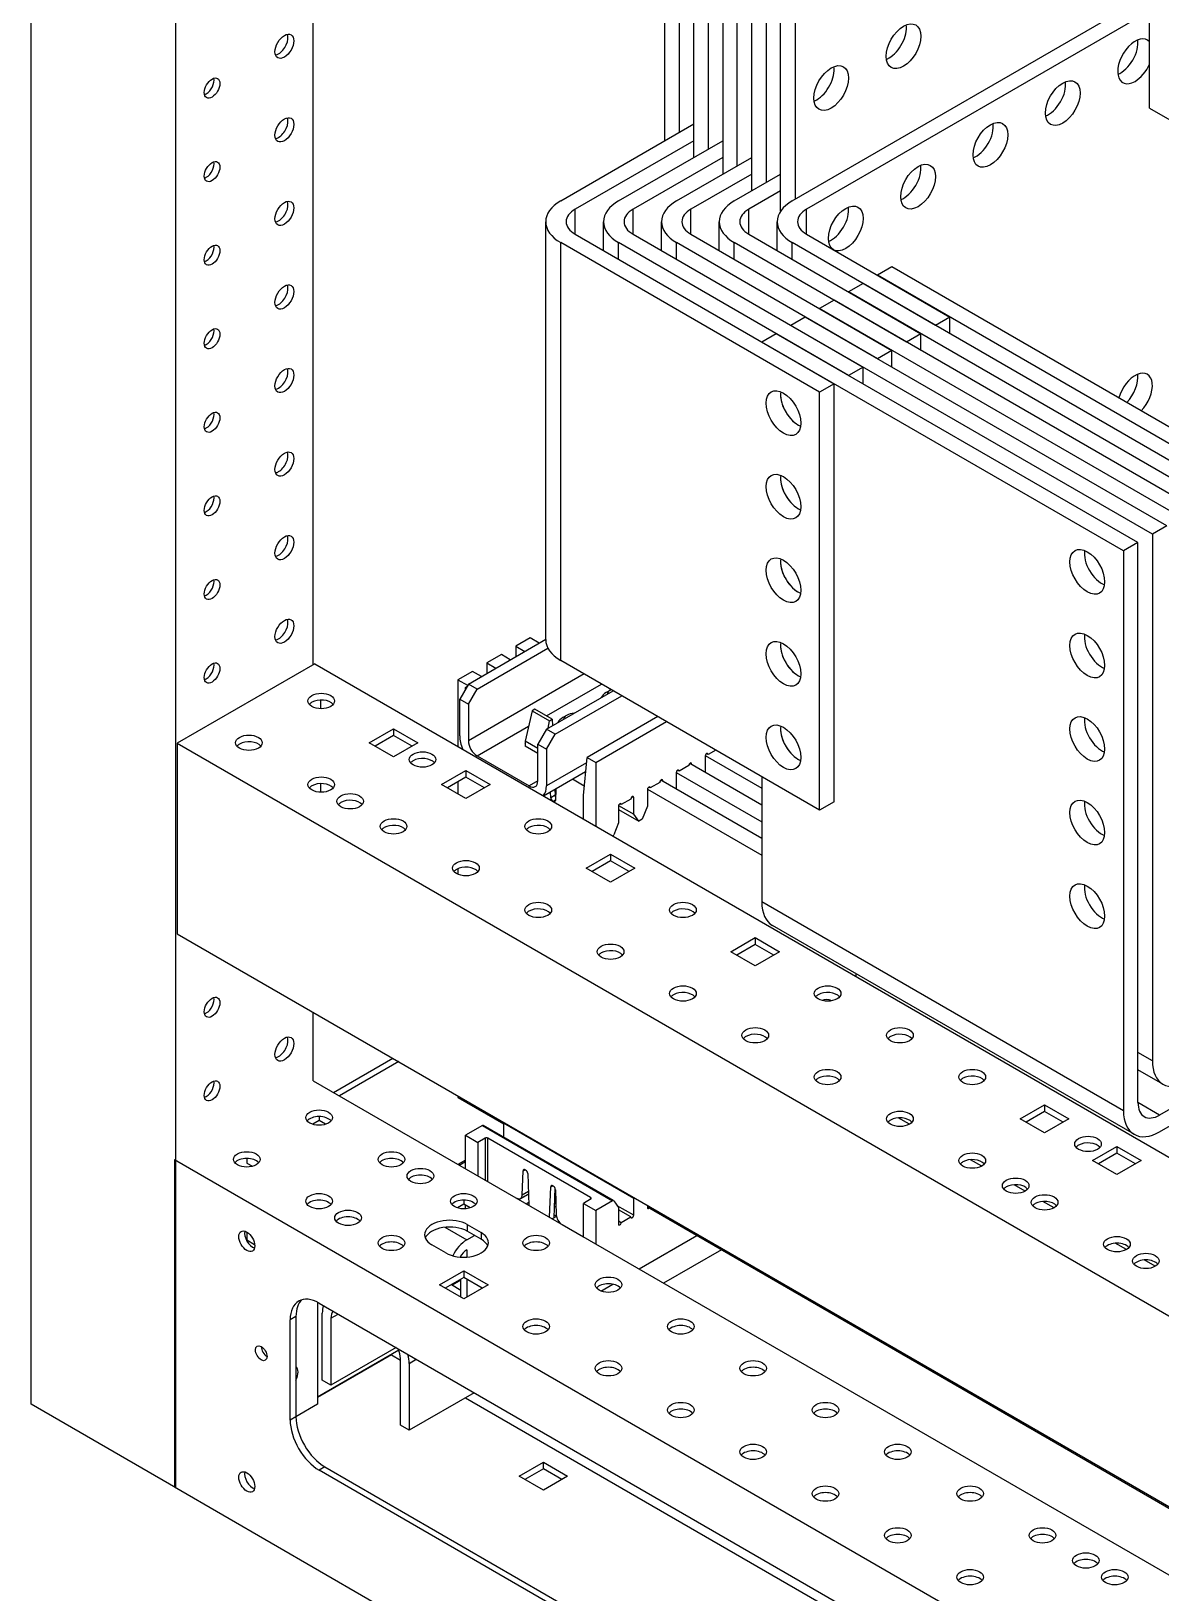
# Model space of a CAD drawing. Header units: millimetres. Extents: x -116965 to 323937, y 291661 to 566926.
# Drawn here: x -23905.9 to -23767.9, y 302026.2 to 302216.9 of the extents above; entities that cross this region are included whole.
import ezdxf

# ---------------------------------------------------------------- set-up
doc = ezdxf.new("R2010")
doc.units = ezdxf.units.MM
doc.layers.add('ALPHA', color=255, linetype='Continuous')

msp = doc.modelspace()

# ---------------------------------------------------------------- linework, layer by layer
at = {"layer": 'ALPHA'}
for p, q in [((-23905.885339, 302049.215819), (-23905.885339, 302518.701353)), ((-23871.413883, 302139.540753), (-23871.413883, 302518.191042)), ((-23888.207669, 302039.009611), (-23888.207669, 302508.495145)), ((-23828.457145, 302203.533671), (-23828.457146, 302241.704885)), ((-23826.689379, 302240.684265), (-23826.689378, 302204.554291)), ((-23824.921611, 302201.492429), (-23824.921612, 302239.663644)), ((-23823.153845, 302238.643023), (-23823.153844, 302202.51305)), ((-23821.386078, 302237.622403), (-23821.386077, 302199.451188)), ((-23819.618311, 302200.471808), (-23819.618311, 302236.601782)), ((-23817.850544, 302197.409946), (-23817.850544, 302235.581161)), ((-23816.082777, 302234.56054), (-23816.082777, 302198.430567)), ((-23814.31501, 302194.928672), (-23814.31501, 302233.53992)), ((-23812.547243, 302232.519299), (-23812.547243, 302196.389326)), ((-23769.236953, 302207.514091), (-23769.236953, 302231.192492)), ((-23812.900796, 302196.185201), (-23769.236953, 302221.394534)), ((-23769.236953, 302219.353292), (-23811.133029, 302195.164581)), ((-23769.236953, 302207.514091), (-23725.042779, 302181.998573)), ((-23841.185067, 302196.185201), (-23824.921611, 302205.574912)), ((-23824.921611, 302203.533671), (-23839.4173, 302195.16458)), ((-23834.114, 302196.185201), (-23821.386078, 302203.533671)), ((-23821.386078, 302201.492429), (-23832.346233, 302195.164581)), ((-23827.042932, 302196.185201), (-23817.850544, 302201.492429)), ((-23817.850544, 302199.451188), (-23825.275165, 302195.164581)), ((-23819.971864, 302196.185201), (-23814.31501, 302199.451188)), ((-23814.31501, 302197.409946), (-23818.204097, 302195.164581)), ((-23843.015649, 302142.602613), (-23843.01565, 302193.633649)), ((-23839.4173, 302192.102718), (-23839.4173, 302195.16458)), ((-23835.944582, 302190.097743), (-23835.944582, 302193.633649)), ((-23832.346233, 302192.102718), (-23832.346233, 302195.164581)), ((-23828.873514, 302190.097743), (-23828.873514, 302193.633649)), ((-23825.275165, 302192.102718), (-23825.275165, 302195.164581)), ((-23821.802447, 302190.097744), (-23821.802447, 302193.633649)), ((-23818.204097, 302192.102718), (-23818.204097, 302195.164581)), ((-23814.731379, 302190.097744), (-23814.731379, 302193.63365)), ((-23811.133029, 302192.102718), (-23811.133029, 302195.164581)), ((-23839.4173, 302192.102718), (-23807.774272, 302173.833607)), ((-23832.346233, 302192.102718), (-23804.238738, 302175.874849)), ((-23825.275165, 302192.102718), (-23800.703204, 302177.91609)), ((-23818.204097, 302192.102718), (-23797.16767, 302179.957332)), ((-23811.133029, 302192.102718), (-23793.632136, 302181.998573)), ((-23809.542039, 302172.812986), (-23841.185067, 302191.082097)), ((-23841.185067, 302140.051062), (-23841.185067, 302191.082097)), ((-23806.006505, 302174.854228), (-23834.114, 302191.082098)), ((-23834.114, 302189.040856), (-23834.114, 302191.082098)), ((-23802.470971, 302176.895469), (-23827.042932, 302191.082098)), ((-23827.042932, 302189.040856), (-23827.042932, 302191.082098)), ((-23798.935437, 302178.936711), (-23819.971864, 302191.082098)), ((-23819.971864, 302189.040856), (-23819.971864, 302191.082098)), ((-23795.399903, 302180.977953), (-23812.900796, 302191.082098)), ((-23812.900796, 302189.040856), (-23812.900796, 302191.082098)), ((-23800.703204, 302188.122298), (-23802.470971, 302187.101677)), ((-23756.50903, 302162.60678), (-23800.703204, 302188.122298)), ((-23804.238738, 302186.081056), (-23806.006505, 302185.060435)), ((-23760.044564, 302160.565538), (-23804.238738, 302186.081056)), ((-23758.276797, 302161.586159), (-23802.470971, 302187.101677)), ((-23807.774272, 302184.039815), (-23809.542039, 302183.019194)), ((-23763.580098, 302158.524296), (-23807.774272, 302184.039815)), ((-23761.812331, 302159.544917), (-23806.006505, 302185.060435)), ((-23765.347865, 302157.503676), (-23809.542039, 302183.019194)), ((-23811.309806, 302181.998573), (-23813.077573, 302180.977952)), ((-23768.883399, 302155.462434), (-23813.077573, 302180.977952)), ((-23767.115632, 302156.483055), (-23811.309806, 302181.998573)), ((-23793.632136, 302181.998573), (-23795.399903, 302180.977953)), ((-23793.632136, 302179.957332), (-23793.632136, 302181.998573)), ((-23814.84534, 302179.957332), (-23816.613107, 302178.936711)), ((-23772.418933, 302153.421193), (-23816.613107, 302178.936711)), ((-23770.651166, 302154.441813), (-23814.84534, 302179.957332)), ((-23797.16767, 302179.957332), (-23798.935437, 302178.936711)), ((-23797.16767, 302177.91609), (-23797.16767, 302179.957332)), ((-23800.703204, 302177.91609), (-23802.470971, 302176.895469)), ((-23800.703204, 302175.874849), (-23800.703204, 302177.91609)), ((-23804.238738, 302175.874849), (-23806.006505, 302174.854228)), ((-23804.238738, 302173.833607), (-23804.238738, 302175.874849)), ((-23807.774272, 302173.833607), (-23809.542039, 302172.812986)), ((-23809.542038, 302121.781951), (-23809.542039, 302172.812986)), ((-23807.774271, 302122.802571), (-23807.774272, 302173.833607)), ((-23767.115632, 302156.483055), (-23768.883399, 302155.462434)), ((-23768.883399, 302155.462434), (-23768.883398, 302091.163329)), ((-23770.651166, 302154.441813), (-23772.418933, 302153.421193)), ((-23770.651165, 302086.060225), (-23770.651166, 302154.441813)), ((-23772.418933, 302153.421193), (-23772.418932, 302085.039605)), ((-23852.467162, 302137.17391), (-23843.015649, 302142.632822)), ((-23844.897379, 302142.806739), (-23846.665146, 302141.786119)), ((-23843.805747, 302142.176485), (-23844.897379, 302142.806739)), ((-23851.4063, 302136.561654), (-23842.7498, 302141.56139)), ((-23848.432913, 302140.765498), (-23850.20068, 302139.744877)), ((-23847.340607, 302140.134855), (-23848.432913, 302140.765498)), ((-23846.665146, 302141.786119), (-23845.573177, 302141.15567)), ((-23846.665146, 302141.786119), (-23846.665146, 302140.524981)), ((-23871.237107, 302139.642815), (-23888.030893, 302129.946918)), ((-23871.237107, 302139.642815), (-23676.075635, 302026.966287)), ((-23851.968447, 302138.724256), (-23853.736214, 302137.703636)), ((-23838.326512, 302138.400674), (-23852.466758, 302130.233689)), ((-23850.875468, 302138.093225), (-23851.968447, 302138.724256)), ((-23850.20068, 302139.744877), (-23849.108038, 302139.11404)), ((-23850.20068, 302139.744877), (-23850.20068, 302138.482962)), ((-23809.542038, 302121.781951), (-23841.185067, 302140.051062)), ((-23853.736214, 302137.703636), (-23852.55503, 302137.021679)), ((-23853.736214, 302137.703636), (-23853.736214, 302129.53867)), ((-23852.467162, 302137.17391), (-23853.52762, 302135.336676)), ((-23852.821658, 302136.765623), (-23852.6434, 302136.868579)), ((-23852.821658, 302136.765623), (-23852.73252, 302136.714179)), ((-23852.821658, 302136.559749), (-23852.821658, 302136.765623)), ((-23851.4063, 302136.561654), (-23852.467162, 302137.17391)), ((-23852.466758, 302134.72442), (-23851.4063, 302136.561654)), ((-23842.921557, 302133.296989), (-23836.205393, 302137.176046)), ((-23842.919403, 302131.663607), (-23834.790035, 302136.358888)), ((-23835.109172, 302136.441084), (-23835.639502, 302136.134898)), ((-23870.53, 302135.221361), (-23870.53, 302134.164247)), ((-23853.52762, 302135.336676), (-23852.466758, 302134.72442)), ((-23853.52762, 302130.845945), (-23853.52762, 302135.336676)), ((-23852.466758, 302134.72442), (-23852.466758, 302130.233689)), ((-23841.858541, 302131.051352), (-23833.729375, 302135.746516)), ((-23844.688853, 302133.908779), (-23845.523436, 302130.18564)), ((-23844.335367, 302134.112942), (-23844.688853, 302133.908779)), ((-23844.688853, 302133.908779), (-23842.567129, 302132.684267)), ((-23842.213642, 302132.88843), (-23844.335367, 302134.112942)), ((-23842.70103, 302131.789733), (-23842.567129, 302132.684267)), ((-23842.567129, 302132.684267), (-23842.213642, 302132.88843)), ((-23842.213642, 302132.88843), (-23842.184149, 302132.088268)), ((-23840.411463, 302133.378639), (-23840.941793, 302133.072453)), ((-23829.310496, 302133.195275), (-23837.969588, 302128.194041)), ((-23836.908726, 302127.581785), (-23828.249836, 302132.582902)), ((-23864.572625, 302129.997949), (-23861.602777, 302131.712592)), ((-23861.602777, 302130.896095), (-23863.865518, 302129.589701)), ((-23861.602777, 302131.712592), (-23861.602777, 302130.896095)), ((-23861.602777, 302131.712592), (-23858.632928, 302129.997949)), ((-23859.340035, 302129.589701), (-23861.602777, 302130.896095)), ((-23851.405896, 302128.396688), (-23845.109227, 302132.033456)), ((-23842.919403, 302131.663607), (-23843.979861, 302129.826374)), ((-23841.858541, 302131.051352), (-23842.919403, 302131.663607)), ((-23842.918999, 302129.214118), (-23841.858541, 302131.051352)), ((-23888.030893, 302129.946918), (-23888.030893, 302106.676766)), ((-23888.030893, 302129.946918), (-23676.075635, 302007.574493)), ((-23861.602777, 302128.283306), (-23864.572625, 302129.997949)), ((-23858.632928, 302129.997949), (-23861.602777, 302128.283306)), ((-23845.57277, 302129.928261), (-23845.532448, 302129.95155)), ((-23845.534201, 302129.906001), (-23845.57277, 302129.928261)), ((-23845.523436, 302130.18564), (-23845.546498, 302129.586577)), ((-23843.979861, 302128.682423), (-23845.546498, 302129.586577)), ((-23843.979861, 302129.294796), (-23845.523436, 302130.18564)), ((-23843.979861, 302129.826374), (-23842.918999, 302129.214118)), ((-23843.979861, 302125.335642), (-23843.979861, 302129.826374)), ((-23842.918999, 302129.214118), (-23842.918999, 302124.723387)), ((-23822.240573, 302129.113453), (-23823.175793, 302128.573298)), ((-23851.405896, 302128.396688), (-23845.040723, 302124.723153)), ((-23838.031852, 302127.546057), (-23842.918999, 302124.723387)), ((-23838.415592, 302123.552464), (-23837.969588, 302128.194041)), ((-23837.969588, 302128.194041), (-23836.908726, 302127.581785)), ((-23836.908726, 302127.581785), (-23836.908726, 302119.823315)), ((-23825.544149, 302127.205405), (-23826.710653, 302126.531667)), ((-23816.613106, 302122.394324), (-23825.415326, 302127.476288)), ((-23825.36744, 302127.511592), (-23825.190663, 302127.409568)), ((-23825.190663, 302127.346579), (-23825.190663, 302127.409568)), ((-23823.529279, 302128.369135), (-23823.529279, 302126.387378)), ((-23823.523311, 302128.425174), (-23816.613106, 302124.435565)), ((-23823.175793, 302128.573298), (-23823.352569, 302128.675321)), ((-23870.53, 302125.015154), (-23870.53, 302123.95804)), ((-23855.73379, 302124.894846), (-23852.763942, 302126.609488)), ((-23852.763942, 302123.180203), (-23855.73379, 302124.894846)), ((-23852.763942, 302125.792992), (-23855.026684, 302124.486597)), ((-23853.736214, 302125.23165), (-23853.736214, 302123.741544)), ((-23852.763942, 302126.609488), (-23852.763942, 302125.792992)), ((-23852.763942, 302126.609488), (-23849.794093, 302124.894846)), ((-23850.5012, 302124.486597), (-23852.763942, 302125.792992)), ((-23849.794093, 302124.894846), (-23852.763942, 302123.180203)), ((-23843.979861, 302125.335876), (-23845.040723, 302124.723153)), ((-23843.278819, 302123.50109), (-23838.13506, 302126.471972)), ((-23838.310339, 302124.716231), (-23839.743182, 302125.543169)), ((-23829.07901, 302125.163775), (-23830.245514, 302124.490037)), ((-23816.613106, 302118.311841), (-23828.950187, 302125.434658)), ((-23828.9023, 302125.469962), (-23828.725524, 302125.367938)), ((-23828.725524, 302125.304948), (-23828.725524, 302125.367938)), ((-23827.064139, 302126.327504), (-23827.064139, 302124.345748)), ((-23827.058172, 302126.383544), (-23816.613106, 302120.353082)), ((-23826.710653, 302126.531667), (-23826.88743, 302126.633691)), ((-23816.613106, 302125.864433), (-23816.613106, 302110.555123)), ((-23842.401281, 302123.287642), (-23842.427277, 302123.992915)), ((-23841.871052, 302123.593886), (-23842.401281, 302123.287642)), ((-23842.136316, 302122.841836), (-23841.820499, 302123.024242)), ((-23841.897048, 302124.29916), (-23841.871052, 302123.593886)), ((-23841.88308, 302123.920197), (-23841.794491, 302123.86907)), ((-23841.779154, 302124.367252), (-23841.822592, 302122.956277)), ((-23838.41515, 302123.552209), (-23838.415592, 302123.552464)), ((-23838.41515, 302120.69305), (-23838.41515, 302123.552209)), ((-23838.303381, 302124.72025), (-23838.310339, 302124.716231)), ((-23832.61387, 302123.122145), (-23833.780374, 302122.448407)), ((-23832.437161, 302123.428331), (-23832.260384, 302123.326308)), ((-23832.260384, 302121.285067), (-23832.260384, 302123.326308)), ((-23830.599, 302124.285874), (-23830.599, 302122.244633)), ((-23830.593033, 302124.341914), (-23816.613106, 302116.270599)), ((-23830.245514, 302124.490037), (-23830.42229, 302124.592061)), ((-23842.087646, 302122.813747), (-23842.136316, 302122.841836)), ((-23841.822261, 302122.967025), (-23842.087646, 302122.813747)), ((-23834.13386, 302122.244244), (-23834.13386, 302120.203003)), ((-23834.13386, 302121.848534), (-23831.648128, 302120.413943)), ((-23834.112463, 302122.353958), (-23832.260384, 302121.285067)), ((-23833.780374, 302122.448407), (-23833.957151, 302122.55043)), ((-23831.648128, 302120.413943), (-23832.260384, 302121.285067)), ((-23830.599, 302122.244633), (-23831.211256, 302120.666267)), ((-23807.774271, 302122.802571), (-23809.542038, 302121.781951)), ((-23834.13386, 302120.203003), (-23834.695095, 302118.756168)), ((-23831.211256, 302120.666267), (-23831.648128, 302120.413943)), ((-23838.056121, 302114.688638), (-23835.086272, 302116.403281)), ((-23835.086272, 302115.586784), (-23837.349014, 302114.28039)), ((-23835.086272, 302116.403281), (-23835.086272, 302115.586784)), ((-23835.086272, 302116.403281), (-23832.116424, 302114.688638)), ((-23832.823531, 302114.28039), (-23835.086272, 302115.586784)), ((-23853.736214, 302114.623876), (-23853.736214, 302113.936904)), ((-23835.086272, 302112.973995), (-23838.056121, 302114.688638)), ((-23832.116424, 302114.688638), (-23835.086272, 302112.973995)), ((-23772.418932, 302085.039605), (-23816.613106, 302110.555123)), ((-23888.030893, 302106.676766), (-23676.075635, 301984.30434)), ((-23820.378451, 302104.482431), (-23817.408603, 302106.197074)), ((-23817.408603, 302106.197074), (-23817.408603, 302105.380577)), ((-23817.408603, 302106.197074), (-23814.438754, 302104.482431)), ((-23771.124515, 302082.178498), (-23815.318688, 302107.694016)), ((-23817.408603, 302102.767788), (-23820.378451, 302104.482431)), ((-23817.408603, 302105.380577), (-23819.671345, 302104.074183)), ((-23815.145861, 302104.074183), (-23817.408603, 302105.380577)), ((-23814.438754, 302104.482431), (-23817.408603, 302102.767788)), ((-23805.12262, 302101.807313), (-23805.12262, 302101.471599)), ((-23871.413883, 302088.713841), (-23871.413883, 302097.082931)), ((-23868.93901, 302087.284972), (-23861.691165, 302091.469517)), ((-23860.984058, 302091.061268), (-23868.231903, 302086.876723)), ((-23768.883398, 302091.163329), (-23770.651165, 302092.18395)), ((-23871.413883, 302088.713841), (-23676.075635, 301975.935251)), ((-23767.588981, 302088.302222), (-23770.651165, 302090.070175)), ((-23853.736214, 302086.876723), (-23853.736214, 302086.672599)), ((-23763.580097, 302087.080846), (-23767.999515, 302084.529294)), ((-23853.736214, 302086.672599), (-23848.173316, 302083.460859)), ((-23785.023112, 302084.070016), (-23782.053264, 302085.784659)), ((-23782.053264, 302084.968163), (-23784.316006, 302083.661768)), ((-23782.053264, 302085.784659), (-23782.053264, 302084.968163)), ((-23782.053264, 302085.784659), (-23779.083415, 302084.070016)), ((-23779.790522, 302083.661768), (-23782.053264, 302084.968163)), ((-23767.999515, 302084.529294), (-23770.651165, 302086.060225)), ((-23767.999515, 302082.488053), (-23763.580097, 302085.039605)), ((-23870.706777, 302083.855686), (-23871.49269, 302083.401939)), ((-23870.706777, 302084.344807), (-23870.706777, 302083.855686)), ((-23869.920863, 302083.401939), (-23870.706777, 302083.855686)), ((-23869.99967, 302083.378396), (-23869.99967, 302083.447438)), ((-23850.761091, 302083.250474), (-23852.821658, 302082.060352)), ((-23850.761091, 302083.250474), (-23834.848159, 302074.066637)), ((-23834.723194, 302074.07904), (-23850.636127, 302083.262877)), ((-23848.127478, 302083.638519), (-23848.173316, 302083.52035)), ((-23832.260384, 302074.336513), (-23848.173316, 302083.52035)), ((-23848.173316, 302083.52035), (-23848.173316, 302081.841514)), ((-23798.581885, 302083.406613), (-23799.929537, 302084.184681)), ((-23782.053264, 302082.355374), (-23785.023112, 302084.070016)), ((-23779.083415, 302084.070016), (-23782.053264, 302082.355374)), ((-23852.821658, 302077.979614), (-23852.821658, 302082.060352)), ((-23852.821658, 302082.060352), (-23851.315234, 302081.190948)), ((-23850.431519, 302081.701356), (-23851.315234, 302081.190948)), ((-23851.315234, 302081.190948), (-23851.315234, 302077.10988)), ((-23850.431519, 302081.701356), (-23850.431519, 302076.599667)), ((-23837.531502, 302074.460449), (-23850.077965, 302081.701395)), ((-23850.077965, 302076.395543), (-23850.077965, 302081.701395)), ((-23888.384446, 302079.120006), (-23888.384446, 302039.111673)), ((-23888.384446, 302079.120006), (-23676.252412, 301956.645519)), ((-23879.545611, 302079.241704), (-23879.545611, 302078.670933)), ((-23776.184278, 302078.966913), (-23773.214429, 302080.681556)), ((-23773.214429, 302079.865059), (-23775.477171, 302078.558665)), ((-23773.214429, 302080.681556), (-23773.214429, 302079.865059)), ((-23773.214429, 302080.681556), (-23770.244581, 302078.966913)), ((-23770.951687, 302078.558665), (-23773.214429, 302079.865059)), ((-23879.545611, 302078.670933), (-23878.853288, 302078.27122)), ((-23852.821658, 302079.035653), (-23853.736214, 302078.507634)), ((-23853.594792, 302078.425984), (-23852.821658, 302078.872353)), ((-23852.821658, 302078.055857), (-23852.887686, 302078.017736)), ((-23845.877589, 302074.758003), (-23845.786876, 302077.704631)), ((-23845.786876, 302077.704631), (-23845.531128, 302077.852343)), ((-23845.521822, 302077.847161), (-23845.473152, 302077.819072)), ((-23845.208186, 302077.373266), (-23845.065479, 302073.501582)), ((-23789.74305, 302078.303509), (-23791.090703, 302079.081577)), ((-23773.214429, 302077.25227), (-23776.184278, 302078.966913)), ((-23770.244581, 302078.966913), (-23773.214429, 302077.25227)), ((-23842.54401, 302072.045811), (-23842.401281, 302075.753316)), ((-23842.401281, 302075.753316), (-23842.147887, 302075.899669)), ((-23842.136316, 302075.893283), (-23842.087646, 302075.865194)), ((-23841.887067, 302075.643566), (-23842.028798, 302071.961954)), ((-23841.822592, 302075.416722), (-23841.731879, 302072.365388)), ((-23784.439749, 302075.241647), (-23785.787402, 302076.019715)), ((-23853.029107, 302073.649479), (-23853.815021, 302073.195731)), ((-23853.029107, 302074.1386), (-23853.029107, 302073.649479)), ((-23852.243193, 302073.195731), (-23853.029107, 302073.649479)), ((-23852.821658, 302073.086385), (-23852.821658, 302073.529708)), ((-23846.279611, 302074.202562), (-23845.116086, 302074.874578)), ((-23845.116559, 302074.887391), (-23846.084257, 302074.328478)), ((-23845.127753, 302075.191086), (-23845.877589, 302074.758003)), ((-23845.395727, 302073.692251), (-23845.079244, 302073.875042)), ((-23841.759548, 302073.296114), (-23841.972701, 302073.419131)), ((-23841.76978, 302073.640269), (-23841.959962, 302073.750029)), ((-23837.531435, 302074.256325), (-23838.41515, 302073.745918)), ((-23838.41515, 302073.745918), (-23836.908726, 302072.876515)), ((-23838.41515, 302069.662013), (-23838.41515, 302073.745918)), ((-23837.531502, 302074.460449), (-23837.531502, 302074.256286)), ((-23834.848159, 302074.066637), (-23836.908726, 302072.876515)), ((-23834.695095, 302074.05298), (-23834.13386, 302073.254449)), ((-23832.260384, 302072.295272), (-23834.278197, 302073.459813)), ((-23832.260384, 302074.336513), (-23832.215655, 302074.451823)), ((-23832.260384, 302072.295272), (-23832.260384, 302074.336513)), ((-23830.599, 302073.518447), (-23830.599, 302073.254838)), ((-23780.904215, 302073.200406), (-23782.251868, 302073.978473)), ((-23841.704088, 302072.149497), (-23842.213746, 302071.855134)), ((-23841.709773, 302072.176652), (-23842.013779, 302072.352102)), ((-23836.908726, 302072.876515), (-23836.908726, 302068.792279)), ((-23834.13386, 302073.254449), (-23834.13386, 302071.213208)), ((-23832.61387, 302072.091109), (-23834.13386, 302072.968341)), ((-23834.13386, 302071.621378), (-23833.780374, 302071.417371)), ((-23833.780374, 302071.417371), (-23832.61387, 302072.091109)), ((-23830.599, 302073.314323), (-23749.173508, 302026.303293)), ((-23879.545611, 302070.240606), (-23879.545611, 302069.281222)), ((-23855.350038, 302070.825336), (-23852.675554, 302069.281222)), ((-23852.675554, 302069.281222), (-23851.720959, 302069.832357)), ((-23852.604843, 302071.159164), (-23852.604843, 302070.342668)), ((-23852.604843, 302071.159164), (-23850.907787, 302070.179368)), ((-23850.907787, 302069.362872), (-23852.604843, 302070.342668)), ((-23850.907787, 302070.179368), (-23850.907787, 302069.362872)), ((-23841.281336, 302071.372851), (-23841.329863, 302071.344824)), ((-23841.025068, 302071.169465), (-23838.41515, 302069.663202)), ((-23831.607953, 302065.731876), (-23824.538231, 302069.815136)), ((-23879.545611, 302069.281222), (-23878.58368, 302068.725851)), ((-23855.221138, 302067.689054), (-23856.918194, 302068.66885)), ((-23852.675563, 302068.056472), (-23852.675554, 302068.056477)), ((-23852.675554, 302068.056477), (-23852.675554, 302067.187667)), ((-23821.534105, 302068.080703), (-23828.603826, 302063.997443)), ((-23772.06538, 302068.097302), (-23773.413033, 302068.87537)), ((-23853.38266, 302067.182902), (-23853.38266, 302067.336365)), ((-23768.529847, 302066.056061), (-23769.877499, 302066.834128)), ((-23855.998955, 302063.810695), (-23853.029107, 302065.525338)), ((-23853.029107, 302064.708841), (-23855.291849, 302063.402447)), ((-23853.38266, 302064.383487), (-23854.444196, 302063.770376)), ((-23853.38266, 302062.300176), (-23853.38266, 302064.504717)), ((-23853.029107, 302065.525338), (-23853.029107, 302064.708841)), ((-23853.029107, 302065.525338), (-23850.059259, 302063.810695)), ((-23850.766365, 302063.402447), (-23853.029107, 302064.708841)), ((-23852.675554, 302064.504717), (-23852.675554, 302062.300176)), ((-23836.272509, 302063.037767), (-23834.814721, 302063.879742)), ((-23853.029107, 302062.096052), (-23855.998955, 302063.810695)), ((-23854.549387, 302063.831107), (-23853.38266, 302063.157498)), ((-23850.059259, 302063.810695), (-23853.029107, 302062.096052)), ((-23870.883553, 302061.662285), (-23870.883553, 302049.215819)), ((-23870.706777, 302061.565329), (-23792.925031, 302016.658017)), ((-23870.318208, 302052.15424), (-23870.318208, 302060.319206)), ((-23869.257346, 302059.70695), (-23868.372826, 302060.217822)), ((-23873.535204, 302059.932336), (-23874.24231, 302059.524088)), ((-23874.24231, 302047.276639), (-23874.24231, 302059.524088)), ((-23873.535204, 302059.932336), (-23873.535204, 302047.684888)), ((-23869.257346, 302059.70695), (-23869.257346, 302051.541985)), ((-23860.949855, 302055.808363), (-23870.883553, 302050.07314)), ((-23861.867942, 302055.237481), (-23870.883553, 302050.032315)), ((-23861.303105, 302056.136117), (-23869.257346, 302051.541985)), ((-23861.867942, 302055.237481), (-23860.770448, 302054.603843)), ((-23860.770448, 302046.643938), (-23860.770448, 302054.808904)), ((-23859.709586, 302054.196648), (-23858.826884, 302054.70647)), ((-23859.709586, 302054.196648), (-23859.709586, 302046.031682)), ((-23869.257346, 302051.541985), (-23870.318208, 302052.15424)), ((-23851.757163, 302050.624765), (-23859.709586, 302046.031682)), ((-23888.207669, 302039.009611), (-23905.885339, 302049.215819)), ((-23870.883553, 302049.215819), (-23873.535204, 302047.684888)), ((-23852.817621, 302050.012276), (-23790.400154, 302013.975535)), ((-23873.535204, 302047.684888), (-23874.24231, 302047.276639)), ((-23859.709586, 302046.031682), (-23860.770448, 302046.643938)), ((-23869.99967, 302041.561163), (-23870.706777, 302041.152915)), ((-23792.925031, 301996.245603), (-23870.706777, 302041.152915)), ((-23869.99967, 302041.561163), (-23792.217924, 301996.653851)), ((-23846.276237, 302040.43848), (-23843.306389, 302042.153123)), ((-23843.306389, 302041.336627), (-23845.56913, 302040.030232)), ((-23843.306389, 302042.153123), (-23840.33654, 302040.43848)), ((-23843.306389, 302041.336627), (-23843.306389, 302042.153123)), ((-23841.043647, 302040.030232), (-23843.306389, 302041.336627)), ((-23888.384446, 302039.111673), (-23676.252412, 301916.637186)), ((-23843.306389, 302038.723838), (-23846.276237, 302040.43848)), ((-23840.33654, 302040.43848), (-23843.306389, 302038.723838))]:
    msp.add_line(p, q, dxfattribs=at)
for centre, major_axis, ratio, start_param, end_param in [((-23874.949417, 302215.066687), (0.8125, 1.407291), 0.5773502692, 2.3561944902, 8.6393797974), ((-23875.656524, 302215.474935), (0.8125, 1.407291), 0.5773502692, 3.926990817, 5.8329886172), ((-23799.288991, 302215.066685), (1.5, 2.598076), 0.5773502692, 2.3561944902, 8.6393797974), ((-23801.056758, 302216.087306), (1.5, 2.598076), 0.5773502692, 3.9269908319, 5.6530480611), ((-23771.004719, 302213.229568), (1.5, 2.598076), 0.5773502692, 6.0834733042, 10.2101761391), ((-23772.772486, 302214.250189), (1.5, 2.598076), 0.5773502692, 3.7717298997, 5.6530480611), ((-23772.772486, 302214.250189), (1.5, 2.598076), 0.5773502692, 3.7717298997, 5.6530480611), ((-23875.656524, 302215.474935), (0.8125, 1.407291), 0.5773502692, 3.5917893435, 3.926990817), ((-23808.127825, 302209.963581), (1.5, 2.598076), 0.5773502692, 2.3561944902, 8.6393797974), ((-23801.056758, 302216.087306), (1.5, 2.598076), 0.5773502692, 3.7717298997, 3.9269908319), ((-23771.004719, 302213.229568), (1.5, 2.598076), 0.5773502692, 3.9269908319, 4.9121010132), ((-23883.788252, 302209.963583), (0.675, 1.169134), 0.5773502692, 2.3561944902, 8.6393797974), ((-23884.495359, 302210.371831), (0.675, 1.169134), 0.5773502692, 3.926990817, 5.7318997087), ((-23809.895592, 302210.984202), (1.5, 2.598076), 0.5773502692, 3.9269908319, 5.6530480611), ((-23779.843554, 302208.126464), (1.5, 2.598076), 0.5773502692, 2.3561944902, 8.6393797974), ((-23781.611321, 302209.147085), (1.5, 2.598076), 0.5773502692, 3.7717298997, 5.6530480611), ((-23781.611321, 302209.147085), (1.5, 2.598076), 0.5773502692, 3.7717298997, 5.6530480611), ((-23884.495359, 302210.371831), (0.675, 1.169134), 0.5773502692, 3.692878252, 3.926990817), ((-23809.895592, 302210.984202), (1.5, 2.598076), 0.5773502692, 3.7717298997, 3.9269908319), ((-23874.949417, 302204.860479), (0.8125, 1.407291), 0.5773502692, 2.3561944902, 8.6393797974), ((-23875.656524, 302205.268728), (0.8125, 1.407291), 0.5773502692, 3.926990817, 5.8329886172), ((-23788.682389, 302203.023361), (1.5, 2.598076), 0.5773502692, 2.3561944902, 8.6393797974), ((-23790.450156, 302204.043981), (1.5, 2.598076), 0.5773502692, 3.7717298997, 5.6530480611), ((-23790.450156, 302204.043981), (1.5, 2.598076), 0.5773502692, 3.7717298997, 5.6530480611), ((-23875.656524, 302205.268728), (0.8125, 1.407291), 0.5773502692, 3.5917893435, 3.926990817), ((-23883.788252, 302199.757376), (0.675, 1.169134), 0.5773502692, 2.3561944902, 8.6393797974), ((-23884.495359, 302200.165624), (0.675, 1.169134), 0.5773502692, 3.926990817, 5.7318997087), ((-23797.521224, 302197.920257), (1.5, 2.598076), 0.5773502692, 2.3561944902, 8.6393797974), ((-23799.288991, 302198.940878), (1.5, 2.598076), 0.5773502692, 3.7717298997, 5.6530480611), ((-23799.288991, 302198.940878), (1.5, 2.598076), 0.5773502692, 3.7717298997, 5.6530480611), ((-23884.495359, 302200.165624), (0.675, 1.169134), 0.5773502692, 3.692878252, 3.926990817), ((-23874.949417, 302194.654272), (0.8125, 1.407291), 0.5773502692, 2.3561944902, 8.6393797974), ((-23875.656524, 302195.06252), (0.8125, 1.407291), 0.5773502692, 3.926990817, 5.8329886172), ((-23836.76565, 302193.633649), (-6.25, 0), 0.5773502778, 5.4977871363, 7.0685834631), ((-23829.694582, 302193.633649), (-6.25, 0), 0.5773502778, 5.4977871363, 7.0685834631), ((-23822.623514, 302193.633649), (-6.25, 0), 0.5773502778, 5.4977871363, 7.0685834631), ((-23815.552447, 302193.63365), (-6.25, 0), 0.5773502778, 5.4977871363, 7.0685834631), ((-23808.481379, 302193.63365), (-6.25, 0), 0.5773502778, 5.4977871363, 7.0685834631), ((-23806.360058, 302192.817153), (1.5, 2.598076), 0.5773502692, 2.3561944902, 8.6393797974), ((-23875.656524, 302195.06252), (0.8125, 1.407291), 0.5773502692, 3.5917893435, 3.926990817), ((-23836.76565, 302193.633649), (-3.75, 0), 0.5773502778, 5.4977871363, 7.0685834631), ((-23829.694582, 302193.633649), (-3.75, 0), 0.5773502778, 5.4977871363, 7.0685834631), ((-23822.623514, 302193.633649), (-3.75, 0), 0.5773502778, 5.4977871363, 7.0685834631), ((-23815.552447, 302193.63365), (-3.75, 0), 0.5773502778, 5.4977871363, 7.0685834631), ((-23808.481379, 302193.63365), (-3.75, 0), 0.5773502778, 5.4977871363, 7.0685834631), ((-23808.127825, 302193.837774), (1.5, 2.598076), 0.5773502692, 3.7717298997, 5.6530480611), ((-23808.127825, 302193.837774), (1.5, 2.598076), 0.5773502692, 3.7717298997, 5.6530480611), ((-23883.788252, 302189.551169), (0.675, 1.169134), 0.5773502692, 2.3561944902, 8.6393797974), ((-23884.495359, 302189.959417), (0.675, 1.169134), 0.5773502692, 3.926990817, 5.7318997087), ((-23884.495359, 302189.959417), (0.675, 1.169134), 0.5773502692, 3.692878252, 3.926990817), ((-23874.949417, 302184.448065), (0.8125, 1.407291), 0.5773502692, 2.3561944902, 8.6393797974), ((-23875.656524, 302184.856313), (0.8125, 1.407291), 0.5773502692, 3.926990817, 5.8329886172), ((-23875.656524, 302184.856313), (0.8125, 1.407291), 0.5773502692, 3.5917893435, 3.926990817), ((-23883.788252, 302179.344961), (0.675, 1.169134), 0.5773502692, 2.3561944902, 8.6393797974), ((-23884.495359, 302179.75321), (0.675, 1.169134), 0.5773502692, 3.926990817, 5.7318997087), ((-23884.495359, 302179.75321), (0.675, 1.169134), 0.5773502692, 3.692878252, 3.926990817), ((-23874.949417, 302174.241858), (0.8125, 1.407291), 0.5773502692, 2.3561944902, 8.6393797974), ((-23875.656524, 302174.650106), (0.8125, 1.407291), 0.5773502692, 3.926990817, 5.8329886172), ((-23771.004719, 302172.40474), (1.5, 2.598076), 0.5773502692, 4.2872149137, 8.2791557006), ((-23772.772486, 302173.42536), (1.5, 2.598076), 0.5773502692, 4.2872149137, 5.6530480611), ((-23875.656524, 302174.650106), (0.8125, 1.407291), 0.5773502692, 3.5917893435, 3.926990817), ((-23813.961456, 302170.261435), (-1.5, 2.598076), 0.5773502606, 0.7853981559, 7.0685834631), ((-23812.193689, 302171.282055), (-1.5, 2.598076), 0.5773502606, 0.6301372624, 2.5114553912), ((-23812.193689, 302171.282055), (-1.5, 2.598076), 0.5773502606, 0.6301372624, 2.3561944827), ((-23883.788252, 302169.138754), (0.675, 1.169134), 0.5773502692, 2.3561944902, 8.6393797974), ((-23884.495359, 302169.547002), (0.675, 1.169134), 0.5773502692, 3.926990817, 5.7318997087), ((-23812.193689, 302171.282055), (-1.5, 2.598076), 0.5773502606, 2.3561944827, 2.5114553912), ((-23884.495359, 302169.547002), (0.675, 1.169134), 0.5773502692, 3.692878252, 3.926990817), ((-23874.949417, 302164.03565), (0.8125, 1.407291), 0.5773502692, 2.3561944902, 8.6393797974), ((-23875.656524, 302164.443899), (0.8125, 1.407291), 0.5773502692, 3.926990817, 5.8329886172), ((-23875.656524, 302164.443899), (0.8125, 1.407291), 0.5773502692, 3.5917893435, 3.926990817), ((-23813.961456, 302160.055228), (-1.5, 2.598076), 0.5773502606, 0.7853981559, 7.0685834631), ((-23812.193689, 302161.075848), (-1.5, 2.598076), 0.5773502606, 0.6301372624, 2.5114553912), ((-23812.193689, 302161.075848), (-1.5, 2.598076), 0.5773502606, 0.6301372624, 2.3561944827), ((-23883.788252, 302158.932547), (0.675, 1.169134), 0.5773502692, 2.3561944902, 8.6393797974), ((-23884.495359, 302159.340795), (0.675, 1.169134), 0.5773502692, 3.926990817, 5.7318997087), ((-23884.495359, 302159.340795), (0.675, 1.169134), 0.5773502692, 3.692878252, 3.926990817), ((-23812.193689, 302161.075848), (-1.5, 2.598076), 0.5773502606, 2.3561944827, 2.5114553912), ((-23874.949417, 302153.829443), (0.8125, 1.407291), 0.5773502692, 2.3561944902, 8.6393797974), ((-23875.656524, 302154.237691), (0.8125, 1.407291), 0.5773502692, 3.926990817, 5.8329886172), ((-23776.83835, 302150.869641), (-1.5, 2.598076), 0.5773502606, 0.7853981559, 7.0685834631), ((-23875.656524, 302154.237691), (0.8125, 1.407291), 0.5773502692, 3.5917893435, 3.926990817), ((-23813.961456, 302149.84902), (-1.5, 2.598076), 0.5773502606, 0.7853981559, 7.0685834631), ((-23812.193689, 302150.869641), (-1.5, 2.598076), 0.5773502606, 0.6301372624, 2.5114553912), ((-23812.193689, 302150.869641), (-1.5, 2.598076), 0.5773502606, 0.6301372624, 2.3561944827), ((-23775.070583, 302151.890262), (-1.5, 2.598076), 0.5773502606, 0.6301372624, 2.5114553912), ((-23883.788252, 302148.726339), (0.675, 1.169134), 0.5773502692, 2.3561944902, 8.6393797974), ((-23884.495359, 302149.134588), (0.675, 1.169134), 0.5773502692, 3.926990817, 5.7318997087), ((-23884.495359, 302149.134588), (0.675, 1.169134), 0.5773502692, 3.692878252, 3.926990817), ((-23812.193689, 302150.869641), (-1.5, 2.598076), 0.5773502606, 2.3561944827, 2.5114553912), ((-23874.949417, 302143.623236), (0.8125, 1.407291), 0.5773502692, 2.3561944902, 8.6393797974), ((-23875.656524, 302144.031484), (0.8125, 1.407291), 0.5773502692, 3.926990817, 5.8329886172), ((-23875.656524, 302144.031484), (0.8125, 1.407291), 0.5773502692, 3.5917893435, 3.926990817), ((-23836.765649, 302142.602613), (-6.25, 0), 0.5773502778, 0, 0.7853981559), ((-23813.961456, 302139.642813), (-1.5, 2.598076), 0.5773502606, 0.7853981559, 7.0685834631), ((-23812.193689, 302140.663434), (-1.5, 2.598076), 0.5773502606, 0.6301372624, 2.5114553912), ((-23812.193689, 302140.663434), (-1.5, 2.598076), 0.5773502606, 0.6301372624, 2.3561944827), ((-23776.83835, 302140.663434), (-1.5, 2.598076), 0.5773502606, 0.7853981559, 7.0685834631), ((-23775.070583, 302141.684054), (-1.5, 2.598076), 0.5773502606, 0.6301372624, 2.5114553912), ((-23883.788252, 302138.520132), (0.675, 1.169134), 0.5773502692, 2.3561944902, 8.6393797974), ((-23884.495359, 302138.92838), (0.675, 1.169134), 0.5773502692, 3.926990817, 5.7318997087), ((-23884.495359, 302138.92838), (0.675, 1.169134), 0.5773502692, 3.692878252, 3.926990817), ((-23834.083867, 302135.849124), (-1.45, 0), 0.5773502692, 5.4114765837, 6.1821755905), ((-23812.193689, 302140.663434), (-1.5, 2.598076), 0.5773502606, 2.3561944827, 2.5114553912), ((-23870.441611, 302135.101053), (-1.625, 0), 0.5773502692, 2.3561944902, 8.6393797974), ((-23870.441611, 302134.284556), (-1.625, 0), 0.5773502692, 5.4977871438, 5.8329886172), ((-23870.441611, 302134.284556), (-1.625, 0), 0.5773502692, 3.5917893435, 5.4977871438), ((-23834.083867, 302135.236752), (-2.2, 0), 0.5773502692, 5.4977871438, 6.0497610456), ((-23839.386158, 302132.174306), (-2.2, 0), 0.5773502692, 5.4977871438, 6.0497610456), ((-23839.386158, 302132.786679), (-1.45, 0), 0.5773502692, 4.813779577, 6.1821755905), ((-23813.961456, 302129.436606), (-1.5, 2.598076), 0.5773502606, 0.7853981559, 7.0685834631), ((-23776.83835, 302130.457227), (-1.5, 2.598076), 0.5773502606, 0.7853981559, 7.0685834631), ((-23775.070583, 302131.477847), (-1.5, 2.598076), 0.5773502606, 0.6301372624, 2.5114553912), ((-23879.280446, 302129.997949), (-1.625, 0), 0.5773502692, 2.3561944902, 8.6393797974), ((-23851.405896, 302129.621433), (-1.500429, 2.597829), 0.5774602093, 0.7853029253, 1.4075892186), ((-23812.193689, 302130.457227), (-1.5, 2.598076), 0.5773502606, 0.6301372624, 2.5114553912), ((-23812.193689, 302130.457227), (-1.5, 2.598076), 0.5773502606, 0.6301372624, 2.3561944827), ((-23879.280446, 302129.181453), (-1.625, 0), 0.5773502692, 5.4977871438, 5.8329886172), ((-23879.280446, 302129.181453), (-1.625, 0), 0.5773502692, 3.5917893435, 5.4977871438), ((-23858.067243, 302127.956708), (-1.625, 0), 0.5773502692, 2.3561944902, 8.6393797974), ((-23851.405896, 302129.621433), (-0.750214, 1.298914), 0.5774602093, 0.7853029253, 2.3560992521), ((-23858.067243, 302127.140211), (-1.625, 0), 0.5773502692, 5.4977871438, 5.8329886172), ((-23858.067243, 302127.140211), (-1.625, 0), 0.5773502692, 3.5917893435, 5.4977871438), ((-23825.367406, 302127.307487), (0.124964, 0.216527), 0.5772403082, 5.4976919419, 8.6392845955), ((-23823.352536, 302128.471216), (0.124964, 0.216527), 0.5772403082, 5.4976919419, 8.6392845955), ((-23812.193689, 302130.457227), (-1.5, 2.598076), 0.5773502606, 2.3561944827, 2.5114553912), ((-23870.441611, 302124.894846), (-1.625, 0), 0.5773502692, 2.3561944902, 8.6393797974), ((-23870.441611, 302124.078349), (-1.625, 0), 0.5773502692, 3.5917893435, 5.4977871438), ((-23845.040723, 302125.947898), (-0.750214, 1.298914), 0.5774602093, 2.3560992521, 3.9268955789), ((-23828.902267, 302125.265857), (0.124964, 0.216527), 0.5772403082, 5.4976919419, 8.6392845955), ((-23826.887396, 302126.429586), (0.124964, 0.216527), 0.5772403082, 5.4976919419, 8.6392845955), ((-23870.441611, 302124.078349), (-1.625, 0), 0.5773502692, 5.4977871438, 5.8329886172), ((-23866.906078, 302122.853604), (-1.625, 0), 0.5773502692, 2.3561944902, 8.6393797974), ((-23866.906078, 302122.037107), (-1.625, 0), 0.5773502692, 3.5917893435, 5.4977871438), ((-23845.040723, 302125.947898), (-1.500429, 2.597829), 0.5774602093, 3.3035250106, 3.9268955789), ((-23842.136316, 302123.148022), (-0.187554, 0.324729), 0.5774602093, 0.8287538207, 2.3560992521), ((-23841.606087, 302123.454267), (-0.187554, 0.324729), 0.5774602093, 0.8287538207, 1.4809048904), ((-23838.310339, 302125.940976), (-0.750214, 1.298914), 0.5774602093, 2.3560992521, 2.3619701738), ((-23832.437127, 302123.224227), (0.124964, 0.216527), 0.5772403082, 5.4976919419, 8.6392845955), ((-23830.422257, 302124.387956), (0.124964, 0.216527), 0.5772403082, 5.4976919419, 8.6392845955), ((-23776.83835, 302120.251019), (-1.5, 2.598076), 0.5773502606, 0.7853981559, 7.0685834631), ((-23866.906078, 302122.037107), (-1.625, 0), 0.5773502692, 5.4977871438, 5.8329886172), ((-23842.087646, 302123.119933), (-0.187554, 0.324729), 0.5774602093, 2.3560992521, 3.8919889938), ((-23833.957117, 302122.346326), (0.124964, 0.216527), 0.5772403082, 5.4976919419, 8.6392845955), ((-23775.070583, 302121.27164), (-1.5, 2.598076), 0.5773502606, 0.6301372624, 2.5114553912), ((-23861.602777, 302119.791742), (-1.625, 0), 0.5773502692, 2.3561944902, 8.6393797974), ((-23861.602777, 302118.975245), (-1.625, 0), 0.5773502692, 5.4977871438, 5.8329886172), ((-23861.602777, 302118.975245), (-1.625, 0), 0.5773502692, 3.5917893435, 5.4977871438), ((-23843.925107, 302119.791742), (-1.625, 0), 0.5773502692, 2.3561944902, 8.6393797974), ((-23843.925107, 302118.975245), (-1.625, 0), 0.5773502692, 5.4977871438, 5.8329886172), ((-23843.925107, 302118.975245), (-1.625, 0), 0.5773502692, 3.5917893435, 5.4977871438), ((-23834.848159, 302118.769825), (0.124964, 0.216527), 0.5772403082, 4.2210355345, 4.9740931663), ((-23852.763942, 302114.688638), (-1.625, 0), 0.5773502692, 2.3561944902, 8.6393797974), ((-23852.763942, 302113.872142), (-1.625, 0), 0.5773502692, 5.4977871438, 5.8329886172), ((-23852.763942, 302113.872142), (-1.625, 0), 0.5773502692, 3.5917893435, 5.4977871438), ((-23776.83835, 302110.044812), (-1.5, 2.598076), 0.5773502606, 0.7853981559, 7.0685834631), ((-23775.070583, 302111.065433), (-1.5, 2.598076), 0.5773502606, 0.6301372624, 2.5114553912), ((-23843.925107, 302109.585535), (-1.625, 0), 0.5773502692, 2.3561944902, 8.6393797974), ((-23843.925107, 302108.769038), (-1.625, 0), 0.5773502692, 3.5917893435, 5.4977871438), ((-23826.247438, 302109.585535), (-1.625, 0), 0.5773502692, 2.3561944902, 8.6393797974), ((-23826.247438, 302108.769038), (-1.625, 0), 0.5773502692, 3.5917893435, 5.4977871438), ((-23812.193688, 302113.106675), (3.125, 5.412659), 0.5773502692, 2.3561945051, 3.1415926536), ((-23843.925107, 302108.769038), (-1.625, 0), 0.5773502692, 5.4977871438, 5.8329886172), ((-23826.247438, 302108.769038), (-1.625, 0), 0.5773502692, 5.4977871438, 5.8329886172), ((-23835.086272, 302104.482431), (-1.625, 0), 0.5773502692, 2.3561944902, 8.6393797974), ((-23835.086272, 302103.665934), (-1.625, 0), 0.5773502692, 5.4977871438, 5.8329886172), ((-23835.086272, 302103.665934), (-1.625, 0), 0.5773502692, 3.5917893435, 5.4977871438), ((-23826.247438, 302099.379327), (-1.625, 0), 0.5773502692, 2.3561944902, 8.6393797974), ((-23808.569768, 302099.379327), (-1.625, 0), 0.5773502692, 2.3561944902, 8.6393797974), ((-23883.788252, 302097.695303), (0.675, 1.169134), 0.5773502692, 2.3561944902, 8.6393797974), ((-23884.495359, 302098.103551), (0.675, 1.169134), 0.5773502692, 3.926990817, 5.7318997087), ((-23826.247438, 302098.562831), (-1.625, 0), 0.5773502692, 5.4977871438, 5.8329886172), ((-23826.247438, 302098.562831), (-1.625, 0), 0.5773502692, 3.5917893435, 5.4977871438), ((-23808.569768, 302098.562831), (-1.625, 0), 0.5773502692, 5.4977871438, 5.8329886172), ((-23808.569768, 302098.562831), (-1.625, 0), 0.5773502692, 3.5917893435, 5.4977871438), ((-23807.774273, 302095.858186), (-1.525, 2.641377), 0.5773502692, 5.6283695963, 6.2505024552), ((-23806.006506, 302096.878807), (-1.525, 2.641377), 0.5773502692, 0.6182324985, 0.6387308509), ((-23884.495359, 302098.103551), (0.675, 1.169134), 0.5773502692, 3.692878252, 3.926990817), ((-23817.408603, 302094.276224), (-1.625, 0), 0.5773502692, 2.3561944902, 8.6393797974), ((-23817.408603, 302093.459727), (-1.625, 0), 0.5773502692, 3.5917893435, 5.4977871438), ((-23799.730933, 302094.276224), (-1.625, 0), 0.5773502692, 2.3561944902, 8.6393797974), ((-23799.730933, 302093.459727), (-1.625, 0), 0.5773502692, 3.5917893435, 5.4977871438), ((-23874.949417, 302092.5922), (0.8125, 1.407291), 0.5773502692, 2.3561944902, 8.6393797974), ((-23875.656524, 302093.000448), (0.8125, 1.407291), 0.5773502692, 3.926990817, 5.8329886172), ((-23817.408603, 302093.459727), (-1.625, 0), 0.5773502692, 5.4977871438, 5.8329886172), ((-23799.730933, 302093.459727), (-1.625, 0), 0.5773502692, 5.4977871438, 5.8329886172), ((-23875.656524, 302093.000448), (0.8125, 1.407291), 0.5773502692, 3.5917893435, 3.926990817), ((-23764.463981, 302093.714881), (3.125, 5.412659), 0.5773502692, 2.3561945051, 3.9269908319), ((-23883.788252, 302087.489096), (0.675, 1.169134), 0.5773502692, 2.3561944902, 8.6393797974), ((-23884.495359, 302087.897344), (0.675, 1.169134), 0.5773502692, 3.926990817, 5.7318997087), ((-23808.569768, 302089.17312), (-1.625, 0), 0.5773502692, 2.3561944902, 8.6393797974), ((-23808.569768, 302088.356624), (-1.625, 0), 0.5773502692, 5.4977871438, 5.8329886172), ((-23808.569768, 302088.356624), (-1.625, 0), 0.5773502692, 3.5917893435, 5.4977871438), ((-23790.892099, 302089.17312), (-1.625, 0), 0.5773502692, 2.3561944902, 8.6393797974), ((-23790.892099, 302088.356624), (-1.625, 0), 0.5773502692, 5.4977871438, 5.8329886172), ((-23790.892099, 302088.356624), (-1.625, 0), 0.5773502692, 3.5917893435, 5.4977871438), ((-23884.495359, 302087.897344), (0.675, 1.169134), 0.5773502692, 3.692878252, 3.926990817), ((-23870.706777, 302084.22311), (-1.625, 0), 0.5773502692, 2.3561944902, 8.6393797974), ((-23799.730933, 302084.070016), (-1.625, 0), 0.5773502692, 2.3561944902, 8.6393797974), ((-23767.999515, 302087.591156), (3.125, 5.412659), 0.5773502692, 2.3561945051, 3.9269908319), ((-23767.999515, 302087.591156), (1.875, 3.247595), 0.5773502692, 2.3561945051, 3.9269908319), ((-23870.706777, 302083.406613), (-1.625, 0), 0.5773502692, 3.5917893435, 5.8329886172), ((-23850.761091, 302083.04635), (0.124964, 0.216527), 0.5772403082, 0, 0.7853029616), ((-23799.730933, 302083.25352), (-1.625, 0), 0.5773502692, 5.4977871438, 5.8329886172), ((-23799.730933, 302083.25352), (-1.625, 0), 0.5773502692, 3.5917893435, 5.4977871438), ((-23850.254708, 302081.599313), (-0.25, 0), 0.5773502692, 3.9271812569, 5.4979775837), ((-23776.749963, 302081.008154), (-1.625, 0), 0.5773502692, 2.3561944902, 8.6393797974), ((-23776.749963, 302080.191658), (-1.625, 0), 0.5773502692, 3.5917893435, 5.4977871438), ((-23879.545611, 302079.120006), (-1.625, 0), 0.5773502692, 2.3561944902, 8.6393797974), ((-23879.545611, 302078.303509), (-1.625, 0), 0.5773502692, 3.5917893435, 5.8329886172), ((-23861.867942, 302079.120006), (-1.625, 0), 0.5773502692, 2.3561944902, 8.6393797974), ((-23861.867942, 302078.303509), (-1.625, 0), 0.5773502692, 3.5917893435, 5.8329886172), ((-23790.892099, 302078.966913), (-1.625, 0), 0.5773502692, 2.3561944902, 8.6393797974), ((-23790.892099, 302078.150416), (-1.625, 0), 0.5773502692, 3.5917893435, 5.4977871438), ((-23776.749963, 302080.191658), (-1.625, 0), 0.5773502692, 5.4977871438, 5.8329886172), ((-23858.332408, 302077.078764), (-1.625, 0), 0.5773502692, 2.3561944902, 8.6393797974), ((-23845.521822, 302077.540975), (-0.187554, 0.324729), 0.5774602093, 5.4976919057, 7.0335816474), ((-23845.473152, 302077.512886), (-0.187554, 0.324729), 0.5774602093, 3.9703464743, 5.4976919057), ((-23790.892099, 302078.150416), (-1.625, 0), 0.5773502692, 5.4977871438, 5.8329886172), ((-23858.332408, 302076.262268), (-1.625, 0), 0.5773502692, 3.5917893435, 5.8329886172), ((-23842.136316, 302075.587096), (-0.187554, 0.324729), 0.5774602093, 5.4976919057, 7.0250373371), ((-23842.087646, 302075.559007), (-0.187554, 0.324729), 0.5774602093, 3.9618021639, 5.4976919057), ((-23785.588798, 302075.905051), (-1.625, 0), 0.5773502692, 2.3561944902, 8.6393797974), ((-23785.588798, 302075.088554), (-1.625, 0), 0.5773502692, 5.4977871438, 5.8329886172), ((-23785.588798, 302075.088554), (-1.625, 0), 0.5773502692, 3.5917893435, 5.4977871438), ((-23870.706777, 302074.016902), (-1.625, 0), 0.5773502692, 2.3561944902, 8.6393797974), ((-23870.706777, 302073.200406), (-1.625, 0), 0.5773502692, 3.5917893435, 5.8329886172), ((-23853.029107, 302074.016902), (-1.625, 0), 0.5773502692, 2.3561944902, 8.6393797974), ((-23853.029107, 302073.200406), (-1.625, 0), 0.5773502692, 3.5917893435, 5.8329886172), ((-23846.584399, 302075.194421), (-0.500143, 0.865943), 0.5774602093, 2.3944908912, 3.8919889938), ((-23837.708245, 302074.358368), (-0.25, 0), 0.5773502692, 2.3563849301, 3.9271812569), ((-23834.848159, 302073.862513), (0.124964, 0.216527), 0.5772403082, 6.0212907175, 7.0684882687), ((-23782.053264, 302073.863809), (-1.625, 0), 0.5773502692, 2.3561944902, 8.6393797974), ((-23782.053264, 302073.047313), (-1.625, 0), 0.5773502692, 5.4977871438, 5.8329886172), ((-23782.053264, 302073.047313), (-1.625, 0), 0.5773502692, 3.5917893435, 5.4977871438), ((-23867.171243, 302071.975661), (-1.625, 0), 0.5773502692, 2.3561944902, 8.6393797974), ((-23867.171243, 302071.159164), (-1.625, 0), 0.5773502692, 3.5917893435, 5.8329886172), ((-23854.761519, 302069.914007), (-3.05, 0), 0.5773502692, 3.926990817, 7.0685834706), ((-23841.025068, 302071.985961), (-0.500143, 0.865943), 0.5774602093, 0.8202095103, 2.3560992521), ((-23832.437127, 302072.19319), (0.124964, 0.216527), 0.5772403082, 2.3560992884, 5.4976919419), ((-23830.422257, 302073.35692), (0.124964, 0.216527), 0.5772403082, 2.3560992884, 4.1874864256), ((-23879.545611, 302069.117923), (-0.6875, 1.190785), 0.5773502692, 0.7853981634, 7.0685834706), ((-23878.838505, 302069.526171), (-0.6875, 1.190785), 0.5773502692, 0.5401439777, 2.6014486759), ((-23861.867942, 302068.913799), (-1.625, 0), 0.5773502692, 2.3561944902, 8.6393797974), ((-23854.761519, 302069.09751), (-3.05, 0), 0.5773502692, 3.926990817, 6.0492182714), ((-23853.064462, 302068.934211), (-3.05, 0), 0.5773502692, 0.7853981634, 3.926990817), ((-23844.190272, 302068.913799), (-1.625, 0), 0.5773502692, 2.3561944902, 8.6393797974), ((-23833.957117, 302071.315289), (0.124964, 0.216527), 0.5772403082, 2.3560992884, 5.4976919419), ((-23773.214429, 302068.760706), (-1.625, 0), 0.5773502692, 5.4977871438, 11.780972451), ((-23877.424291, 302070.505967), (1.5, 2.598076), 0.5773502692, 2.3561944902, 2.4067520149), ((-23861.867942, 302068.097302), (-1.625, 0), 0.5773502692, 3.5917893435, 5.8329886172), ((-23852.675554, 302066.831732), (1.5, 2.598076), 0.5773502692, 0.7853981634, 1.7055091425), ((-23852.675563, 302066.831727), (0.75, 1.299038), 0.5773502692, 0.7853981634, 1.6287622658), ((-23853.064462, 302068.117715), (-3.05, 0), 0.5773502692, 3.3755596893, 3.926990817), ((-23844.190272, 302068.097302), (-1.625, 0), 0.5773502692, 3.5917893435, 5.8329886172), ((-23773.214429, 302067.944209), (-1.625, 0), 0.5773502692, 3.5917893435, 5.8329886172), ((-23769.678895, 302066.719464), (-1.625, 0), 0.5773502692, 5.4977871438, 11.780972451), ((-23769.678895, 302065.902968), (-1.625, 0), 0.5773502692, 3.5917893435, 5.8329886172), ((-23835.351437, 302063.810695), (-1.625, 0), 0.5773502692, 2.3561944902, 8.6393797974), ((-23835.351437, 302062.994198), (-1.625, 0), 0.5773502692, 3.5917893435, 5.8329886172), ((-23870.706777, 302057.482847), (-2.5, 4.330127), 0.5773502692, 5.4977871438, 7.0685834706), ((-23869.99967, 302057.891095), (-2.5, 4.330127), 0.5773502692, 0.1418970546, 0.7853981634), ((-23867.489242, 302058.686524), (-2.000571, 3.463772), 0.5774602093, 0.4671146386, 0.7853029253), ((-23867.489242, 302058.686524), (-1.250357, 2.164857), 0.5774602093, 0.2612080722, 0.7853029253), ((-23844.190272, 302058.707591), (-1.625, 0), 0.5773502692, 2.3561944902, 8.6393797974), ((-23844.190272, 302057.891095), (-1.625, 0), 0.5773502692, 3.5917893435, 5.8329886172), ((-23826.512603, 302058.707591), (-1.625, 0), 0.5773502692, 2.3561944902, 8.6393797974), ((-23826.512603, 302057.891095), (-1.625, 0), 0.5773502692, 3.5917893435, 5.8329886172), ((-23877.777844, 302055.441605), (-0.5, 0.866025), 0.5773502692, 0.7853981634, 7.0685834706), ((-23877.070738, 302055.849853), (-0.5, 0.866025), 0.5773502692, 0.7853981634, 2.3561944902), ((-23862.538552, 302055.82933), (-1.250357, 2.164857), 0.5774602093, 3.9268955789, 4.4499938298), ((-23862.538552, 302055.82933), (-2.000571, 3.463772), 0.5774602093, 3.9268955789, 4.244352145), ((-23835.351437, 302053.604488), (-1.625, 0), 0.5773502692, 2.3561944902, 8.6393797974), ((-23817.673768, 302053.604488), (-1.625, 0), 0.5773502692, 2.3561944902, 8.6393797974), ((-23874.419087, 302052.481805), (0.8125, 1.407291), 0.5773502692, 4.8046272362, 6.1909470514), ((-23835.351437, 302052.787991), (-1.625, 0), 0.5773502692, 3.5917893435, 5.8329886172), ((-23817.673768, 302052.787991), (-1.625, 0), 0.5773502692, 3.5917893435, 5.8329886172), ((-23826.512603, 302048.501384), (-1.625, 0), 0.5773502692, 2.3561944902, 8.6393797974), ((-23826.512603, 302047.684888), (-1.625, 0), 0.5773502692, 3.5917893435, 5.8329886172), ((-23808.834933, 302048.501384), (-1.625, 0), 0.5773502692, 2.3561944902, 8.6393797974), ((-23808.834933, 302047.684888), (-1.625, 0), 0.5773502692, 3.5917893435, 5.8329886172), ((-23870.706777, 302045.235398), (-2.5, 4.330127), 0.5773502692, 0.7853981634, 2.3561944902), ((-23869.99967, 302045.643646), (-2.5, 4.330127), 0.5773502692, 0.7853981634, 2.3561944902), ((-23817.673768, 302043.398281), (-1.625, 0), 0.5773502692, 2.3561944902, 8.6393797974), ((-23817.673768, 302042.581784), (-1.625, 0), 0.5773502692, 3.5917893435, 5.8329886172), ((-23799.996098, 302043.398281), (-1.625, 0), 0.5773502692, 2.3561944902, 8.6393797974), ((-23799.996098, 302042.581784), (-1.625, 0), 0.5773502692, 3.5917893435, 5.8329886172), ((-23879.545611, 302039.724046), (-0.6875, 1.190785), 0.5773502692, 0.7853981634, 7.0685834706), ((-23878.838505, 302040.132294), (-0.6875, 1.190785), 0.5773502692, 0.5401439777, 2.6014486759), ((-23808.834933, 302038.295177), (-1.625, 0), 0.5773502692, 2.3561944902, 8.6393797974), ((-23791.157264, 302038.295177), (-1.625, 0), 0.5773502692, 2.3561944902, 8.6393797974), ((-23808.834933, 302037.47868), (-1.625, 0), 0.5773502692, 3.5917893435, 5.8329886172), ((-23791.157264, 302037.47868), (-1.625, 0), 0.5773502692, 3.5917893435, 5.8329886172), ((-23799.996098, 302033.192073), (-1.625, 0), 0.5773502692, 2.3561944902, 8.6393797974), ((-23782.318429, 302033.192073), (-1.625, 0), 0.5773502692, 2.3561944902, 8.6393797974), ((-23799.996098, 302032.375577), (-1.625, 0), 0.5773502692, 3.5917893435, 5.8329886172), ((-23782.318429, 302032.375577), (-1.625, 0), 0.5773502692, 3.5917893435, 5.8329886172), ((-23777.015128, 302030.130211), (-1.625, 0), 0.5773502692, 2.3561944902, 8.6393797974), ((-23777.015128, 302029.313715), (-1.625, 0), 0.5773502692, 3.5917893435, 5.8329886172), ((-23791.157264, 302028.08897), (-1.625, 0), 0.5773502692, 2.3561944902, 8.6393797974), ((-23791.157264, 302027.272473), (-1.625, 0), 0.5773502692, 3.5917893435, 5.8329886172), ((-23773.479594, 302028.08897), (-1.625, 0), 0.5773502692, 2.3561944902, 8.6393797974), ((-23773.479594, 302027.272473), (-1.625, 0), 0.5773502692, 3.5917893435, 5.8329886172)]:
    msp.add_ellipse(centre, major_axis=major_axis, ratio=ratio, start_param=start_param, end_param=end_param, dxfattribs=at)

doc.saveas('drawing.dxf')
